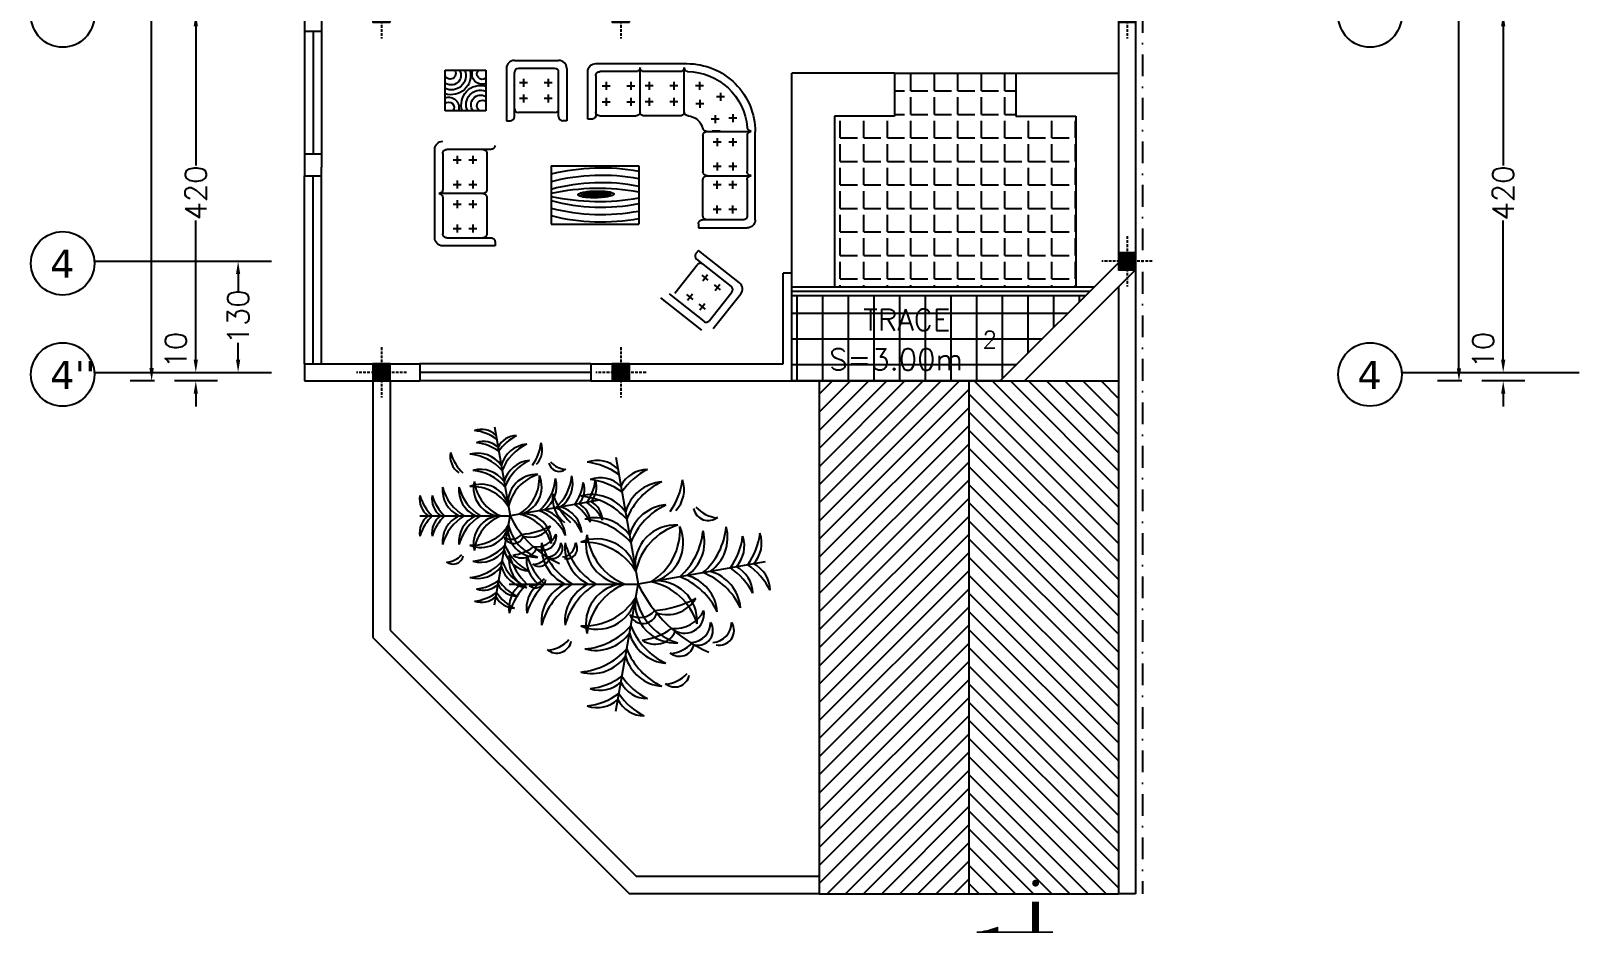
# Model space of a CAD drawing. Header units: millimetres. Extents: x -231 to 30223, y -7037 to 7120.
# Drawn here: x 5008 to 6818, y 3508 to 4552 of the extents above; entities that cross this region are included whole.
import ezdxf

# ---------------------------------------------------------------- set-up
doc = ezdxf.new("R2010")
doc.units = ezdxf.units.MM
for name, pattern in [('DASHDOTX2', [50.8, 25.4, -12.7, 0, -12.7]), ('HIDDEN2', [4.7625, 3.175, -1.5875]), ('ZIGZAG', [0])]:
    doc.linetypes.add(name, pattern=pattern)
for name, color, linetype in [('1', 1, 'Continuous'), ('2', 2, 'Continuous'), ('3', 3, 'Continuous'), ('5', 7, 'Continuous'), ('7', 8, 'Continuous'), ('ax', 1, 'DASHDOTX2'), ('ETC', 2, 'Continuous'), ('FUR', 56, 'Continuous'), ('hid', 1, 'HIDDEN2'), ('RND', 1, 'Continuous'), ('TXT', 121, 'Continuous')]:
    doc.layers.add(name, color=color, linetype=linetype)
doc.styles.add('KATEB', font='verdana.ttf')
doc.styles.add('ROMANS', font='romans.shx')
doc.dimstyles.get("Standard").update_dxf_attribs({"dimtxt": 25, "dimasz": 15, "dimexe": 25, "dimexo": 25, "dimgap": 0, "dimtad": 0, "dimdec": 0, "dimzin": 0, "dimdsep": 46, "dimtxsty": 'ROMANS', "dimcen": 0, "dimclrd": 13, "dimclre": 1, "dimclrt": 3, "dimadec": 0, "dimazin": 0, "dimtfac": 1, "dimtdec": 0, "dimtix": 1, "dimtofl": 0, "dimtmove": 2, "dimatfit": 3, "dimfxl": 1, "dimtolj": 1, "dimtzin": 0, "dimarcsym": 0})

# ---------------------------------------------------------------- blocks, each defined once
blk = doc.blocks.new('*X15')
at = {"color": 0}
for p, q in [((-30826.678, -13257.62), (-30826.653, -13257.595)), ((-30826.674, -13257.601), (-30826.653, -13257.581)), ((-30826.729, -13257.784), (-30826.653, -13257.709)), ((-30826.72, -13257.761), (-30826.653, -13257.694)), ((-30826.712, -13257.739), (-30826.653, -13257.68)), ((-30826.705, -13257.718), (-30826.653, -13257.666)), ((-30826.699, -13257.697), (-30826.653, -13257.652)), ((-30826.699, -13257.783), (-30826.653, -13257.737)), ((-30826.693, -13257.677), (-30826.653, -13257.638)), ((-30826.687, -13257.658), (-30826.653, -13257.624)), ((-30826.685, -13257.783), (-30826.653, -13257.751)), ((-30826.682, -13257.639), (-30826.653, -13257.61))]:
    blk.add_line(p, q, dxfattribs=at)
blk = doc.blocks.new('SECL')
at = {"layer": 'ETC'}
blk.add_line((-44.4, -42.4), (-44.4, -30.3), dxfattribs=at)
at = {"layer": 'ETC', "color": 6}
blk.add_line((20.2, -36.3), (-68.7, -36.3), dxfattribs=at)
at = {"layer": 'ETC', "const_width": 4.04}
blk.add_lwpolyline([(0, 19.6, 1), (0, 23.6, 1)], format="xyb", close=True, dxfattribs=at)
at = {"layer": 'ETC', "const_width": 8.08}
blk.add_lwpolyline([(0, 0), (0, -56.5)], dxfattribs=at)
at = {"layer": 'ETC'}
for centre, start, end in [((-80.6, 62.8), 276.8503, 291.2221), ((-80.6, -135.5), 68.7779, 83.1497)]:
    blk.add_arc(centre, 99.8, start, end, dxfattribs=at)
at = {"layer": 'ETC', "yscale": 80.77655129844682, "zscale": 80.77655129844682, "rotation": 89.99999999999727}
for p, xscale in [((-1070962.4, -2490107.1), -80.77655129844682), ((-1070962.4, 2490034.4), 80.77655129844682)]:
    blk.add_blockref('*X15', p, dxfattribs=dict(at, xscale=xscale))
blk = doc.blocks.new('SHR-PLAN')
at = {"color": 0, "linetype": 'ZIGZAG'}
for p in [(-0.0434, 0.5179), (0.4862, 0.1471), (-0.4212, 0.0677), (-0.0434, -0.3826)]:
    blk.add_line(p, (0.036, 0.0677), dxfattribs=at)
for centre, radius, start, end in [((-0.109, 0.4002), 0.1055, 46.29, 109.6243), ((-0.1719, 0.2637), 0.2375, 54.0763, 83.3794), ((-0.0982, 0.3388), 0.1055, 46.29, 109.6243), ((0.0693, 0.3683), 0.1055, 90.3757, 153.71), ((0.1751, 0.2615), 0.2375, 116.6206, 145.9237), ((-0.162, 0.3705), 0.1055, 170.3757, 233.71), ((-0.0384, 0.4561), 0.2375, 196.6206, 225.9237), ((-0.1284, 0.2386), 0.1462, 35.2489, 105.3937), ((-0.161, 0.2023), 0.2375, 54.0763, 83.3794), ((0.132, 0.2845), 0.1462, 94.6063, 164.7511), ((0.2236, 0.2081), 0.245, 114.9634, 158.6288), ((-0.0431, 0.4646), 0.2375, 324.0763, 353.3794), ((0.0934, 0.4018), 0.1055, 316.29, 19.6243), ((-0.1884, 0.1354), 0.245, 41.3712, 85.0366), ((0.1464, 0.2026), 0.1462, 94.6063, 164.7511), ((0.2381, 0.1262), 0.245, 114.9634, 158.6288), ((0.2843, 0.3456), 0.0526, 191.2525, 310.258), ((0.3259, 0.4169), 0.1144, 221.7893, 265.382), ((-0.114, 0.1567), 0.1462, 35.2489, 105.3937), ((-0.174, 0.0535), 0.245, 41.3712, 85.0366), ((0.1676, 0.1343), 0.1425, 86.3654, 186.5741), ((0.2389, 0.0702), 0.2155, 106.8122, 168.3335), ((-0.1105, 0.0853), 0.1425, 13.4259, 113.6346), ((-0.0068, 0.2089), 0.1425, 166.3654, 266.5741), ((0.0688, 0.268), 0.2155, 186.8122, 248.3335), ((-0.0311, 0.2593), 0.2155, 301.6665, 3.1878), ((0.0536, 0.2141), 0.1425, 283.4259, 23.6346), ((0.0218, 0.2776), 0.245, 311.3712, 355.0366), ((0.125, 0.2176), 0.1462, 305.2489, 15.3937), ((0.1037, 0.292), 0.245, 311.3712, 355.0366), ((0.2069, 0.2321), 0.1462, 305.2489, 15.3937), ((0.1705, 0.2647), 0.2375, 324.0763, 353.3794), ((0.3071, 0.2019), 0.1055, 316.29, 19.6243), ((0.232, 0.2755), 0.2375, 324.0763, 353.3794), ((0.3685, 0.2127), 0.1055, 316.29, 19.6243), ((-0.3167, 0.1527), 0.1055, 170.3757, 233.71), ((-0.1931, 0.2383), 0.2375, 196.6206, 225.9237), ((-0.2543, 0.1527), 0.1055, 170.3757, 233.71), ((-0.1308, 0.2383), 0.2375, 196.6206, 225.9237), ((-0.1609, 0.1999), 0.1462, 174.6063, 244.7511), ((-0.0697, 0.2769), 0.245, 194.9634, 238.6288), ((-0.0777, 0.1999), 0.1462, 174.6063, 244.7511), ((0.0135, 0.2769), 0.245, 194.9634, 238.6288), ((-0.1556, 0.0006), 0.2155, 31.6665, 93.1878), ((0.2528, -0.0283), 0.1462, 4.6063, 74.7511), ((0.2298, -0.0714), 0.2375, 26.6206, 55.9237), ((0.3366, 0.0343), 0.1055, 0.3757, 63.71), ((0.2912, -0.0606), 0.2375, 26.6206, 55.9237), ((0.3981, 0.0452), 0.1055, 0.3757, 63.71), ((-0.3167, -0.0174), 0.1055, 126.29, 189.6243), ((-0.1931, -0.103), 0.2375, 134.0763, 163.3794), ((-0.2543, -0.0174), 0.1055, 126.29, 189.6243), ((-0.1308, -0.103), 0.2375, 134.0763, 163.3794), ((-0.1609, -0.0645), 0.1462, 115.2489, 185.3937), ((-0.0697, -0.1415), 0.245, 121.3712, 165.0366), ((-0.0777, -0.0645), 0.1462, 115.2489, 185.3937), ((0.0135, -0.1415), 0.245, 121.3712, 165.0366), ((-0.0068, -0.0735), 0.1425, 93.4259, 193.6346), ((0.0688, -0.1326), 0.2155, 111.6665, 173.1878), ((0.4819, 0.2801), 0.4939, 205.4772, 246.6585), ((0.0385, -0.1353), 0.2155, 16.8122, 78.3335), ((0.1026, -0.0639), 0.1425, 356.3654, 96.5741), ((0.0944, -0.1344), 0.245, 24.9634, 68.6288), ((0.1709, -0.0428), 0.1462, 4.6063, 74.7511), ((0.1763, -0.12), 0.245, 24.9634, 68.6288), ((-0.1556, 0.1348), 0.2155, 266.8122, 328.3336), ((-0.1105, 0.0501), 0.1425, 246.3654, 346.5741), ((0.1676, 0.0011), 0.1425, 173.4259, 273.6346), ((0.2389, 0.0652), 0.2155, 191.6665, 253.1878), ((0.0586, 0.358), 0.3862, 275.4007, 298.139), ((0.1388, 0.0778), 0.1184, 251.4477, 329.3672), ((0.0414, 0.0206), 0.0713, 240.4398, 318.6694), ((0.0531, -0.0203), 0.0515, 204.2258, 345.1279), ((0.1665, 0.0243), 0.1143, 263.7536, 334.0971), ((0.2001, -0.0366), 0.07, 228.8744, 8.9763), ((-0.174, 0.0819), 0.245, 274.9634, 318.6288), ((-0.114, -0.0213), 0.1462, 254.6063, 324.7511), ((0.1464, -0.0672), 0.1462, 195.2489, 265.3937), ((0.2381, 0.0092), 0.245, 201.3712, 245.0366), ((0.0961, -0.066), 0.0795, 234.9865, 334.4034), ((0.0204, 0.0955), 0.2286, 277.5759, 305.8942), ((0.2198, -0.067), 0.0732, 275.1845, 358.654), ((0.2492, -0.097), 0.0521, 257.0577, 32.8532), ((0.2943, -0.067), 0.0732, 275.1845, 358.654), ((0.3237, -0.097), 0.0521, 257.0577, 32.8532), ((-0.2527, -0.1243), 0.0526, 229.742, 348.7475), ((-0.2944, -0.0531), 0.1144, 274.618, 318.2106), ((-0.1884, 0), 0.245, 274.9634, 318.6288), ((0.2236, -0.0727), 0.245, 201.3712, 245.0366), ((0.1828, -0.1357), 0.0526, 229.742, 348.7475), ((0.1412, -0.0645), 0.1144, 274.618, 318.2106), ((-0.1284, -0.1032), 0.1462, 254.6063, 324.7511), ((0.132, -0.1491), 0.1462, 195.2489, 265.3937), ((-0.161, -0.0669), 0.2375, 276.6207, 305.9237), ((0.1751, -0.1262), 0.2375, 214.0763, 243.3793), ((0.1656, -0.2446), 0.0526, 229.742, 348.7475), ((0.124, -0.1734), 0.1144, 274.618, 318.2106), ((-0.1719, -0.1283), 0.2375, 276.6207, 305.9237), ((-0.0982, -0.2034), 0.1055, 250.3757, 313.71), ((0.1642, -0.1876), 0.2375, 214.0763, 243.3793), ((0.0693, -0.233), 0.1055, 206.29, 269.6243), ((-0.109, -0.2649), 0.1055, 250.3757, 313.71), ((0.0585, -0.2944), 0.1055, 206.29, 269.6243)]:
    blk.add_arc(centre, radius, start, end, dxfattribs=at)
blk = doc.blocks.new('*D42')
at = {"layer": '2', "color": 1, "lineweight": -2, "transparency": 16777216}
for p, q in [((-79022, 9420.6), (-79048.7, 9420.6)), ((-79020.4, 8020.6), (-79048.7, 8020.6))]:
    blk.add_line(p, q, dxfattribs=at)
at = {"layer": '2', "color": 13, "lineweight": -2, "transparency": 16777216}
for p, q in [((-79023.7, 9405.6), (-79023.7, 8662.9)), ((-79023.7, 8035.6), (-79023.7, 8578.3))]:
    blk.add_line(p, q, dxfattribs=at)
at = {"layer": '2', "color": 13, "transparency": 16777216}
for points in [[(-79026.2, 9405.6), (-79021.2, 9405.6), (-79023.7, 9420.6)], [(-79026.2, 8035.6), (-79021.2, 8035.6), (-79023.7, 8020.6)]]:
    blk.add_solid(points, dxfattribs=at)
at = {"layer": '2', "color": 3, "transparency": 16777216, "insert": (-79023.7, 8620.6), "char_height": 25, "attachment_point": 5, "rotation": 90, "style": 'ROMANS'}
blk.add_mtext('\\A1;1400', dxfattribs=at)
blk = doc.blocks.new('*D41')
at = {"layer": '2', "color": 13, "lineweight": -2, "transparency": 16777216}
for p, q in [((-78972, 8045.6), (-78972, 8060.6)), ((-78972, 8005.6), (-78972, 7990.6))]:
    blk.add_line(p, q, dxfattribs=at)
at = {"layer": '2', "color": 1, "lineweight": -2, "transparency": 16777216}
blk.add_line((-78946.5, 8020.6), (-78997, 8020.6), dxfattribs=at)
at = {"layer": '2', "color": 13, "transparency": 16777216}
for points in [[(-78974.5, 8045.6), (-78969.5, 8045.6), (-78972, 8030.6)], [(-78974.5, 8005.6), (-78969.5, 8005.6), (-78972, 8020.6)]]:
    blk.add_solid(points, dxfattribs=at)
at = {"layer": '2', "color": 3, "transparency": 16777216, "insert": (-78995.4, 8056.7), "char_height": 25, "attachment_point": 5, "rotation": 90, "style": 'ROMANS'}
blk.add_mtext('\\A1;10', dxfattribs=at)
blk = doc.blocks.new('*D39')
at = {"layer": '2', "color": 1, "lineweight": -2, "transparency": 16777216}
blk.add_line((-78908.2, 8450.6), (-78997, 8450.6), dxfattribs=at)
at = {"layer": '2', "color": 13, "lineweight": -2, "transparency": 16777216}
for p, q in [((-78972, 8435.6), (-78972, 8272.7)), ((-78972, 8045.6), (-78972, 8208.5))]:
    blk.add_line(p, q, dxfattribs=at)
at = {"layer": '2', "color": 13, "transparency": 16777216}
for points in [[(-78974.5, 8435.6), (-78969.5, 8435.6), (-78972, 8450.6)], [(-78974.5, 8045.6), (-78969.5, 8045.6), (-78972, 8030.6)]]:
    blk.add_solid(points, dxfattribs=at)
at = {"layer": '2', "color": 3, "transparency": 16777216, "insert": (-78972, 8240.6), "char_height": 25, "attachment_point": 5, "rotation": 90, "style": 'ROMANS'}
blk.add_mtext('\\A1;420', dxfattribs=at)
blk = doc.blocks.new('14')
at = {"layer": '2'}
h = blk.add_hatch(color=256, dxfattribs=at)
h.paths.add_polyline_path([(0, 10), (-10, 10), (-10, 0), (0, 0)])
h.paths.add_polyline_path([(0, 0), (10, 0), (10, 10), (0, 10)])
h.paths.add_polyline_path([(0, -10), (10, -10), (10, 0), (0, 0)])
h.paths.add_polyline_path([(0, 0), (-10, 0), (-10, -10), (0, -10)])
blk.add_lwpolyline([(10, -10), (10, 10), (-10, 10), (-10, -10)], close=True)
at = {"layer": 'hid'}
for p, q in [((0, 29.4), (0, -29.4)), ((29.4, 0), (-29.4, 0))]:
    blk.add_line(p, q, dxfattribs=at)
blk = doc.blocks.new('*D36')
at = {"layer": '2', "color": 1, "lineweight": -2, "transparency": 16777216}
for p, q in [((-78911.7, 8160.6), (-78897.5, 8160.6)), ((-78911.7, 8030.6), (-78897.5, 8030.6))]:
    blk.add_line(p, q, dxfattribs=at)
at = {"layer": '2', "color": 13, "lineweight": -2, "transparency": 16777216}
for p, q in [((-78922.5, 8145.6), (-78922.5, 8126)), ((-78922.5, 8045.6), (-78922.5, 8065.2))]:
    blk.add_line(p, q, dxfattribs=at)
at = {"layer": '2', "color": 13, "transparency": 16777216}
for points in [[(-78925, 8145.6), (-78920, 8145.6), (-78922.5, 8160.6)], [(-78925, 8045.6), (-78920, 8045.6), (-78922.5, 8030.6)]]:
    blk.add_solid(points, dxfattribs=at)
at = {"layer": '2', "color": 3, "transparency": 16777216, "insert": (-78922.5, 8095.6), "char_height": 25, "attachment_point": 5, "rotation": 90, "style": 'ROMANS'}
blk.add_mtext('\\A1;130', dxfattribs=at)
blk = doc.blocks.new('*D175')
at = {"layer": '2', "color": 1, "lineweight": -2, "transparency": 16777216}
for p, q in [((6679.7, 5542.4), (6652.9, 5542.4)), ((6681.2, 4142.4), (6652.9, 4142.4))]:
    blk.add_line(p, q, dxfattribs=at)
at = {"layer": '2', "color": 13, "lineweight": -2, "transparency": 16777216}
for p, q in [((6677.9, 5527.4), (6677.9, 4794.7)), ((6677.9, 4157.4), (6677.9, 4710.2))]:
    blk.add_line(p, q, dxfattribs=at)
at = {"layer": '2', "color": 13, "transparency": 16777216}
for points in [[(6675.4, 5527.4), (6680.4, 5527.4), (6677.9, 5542.4)], [(6675.4, 4157.4), (6680.4, 4157.4), (6677.9, 4142.4)]]:
    blk.add_solid(points, dxfattribs=at)
at = {"layer": '2', "color": 3, "transparency": 16777216, "insert": (6677.9, 4752.4), "char_height": 25, "attachment_point": 5, "rotation": 90, "style": 'ROMANS'}
blk.add_mtext('\\A1;1400', dxfattribs=at)
blk = doc.blocks.new('*D176')
at = {"layer": '2', "color": 13, "lineweight": -2, "transparency": 16777216}
for p, q in [((6729.7, 4167.4), (6729.7, 4182.4)), ((6729.7, 4127.4), (6729.7, 4112.4))]:
    blk.add_line(p, q, dxfattribs=at)
at = {"layer": '2', "color": 1, "lineweight": -2, "transparency": 16777216}
blk.add_line((6755.1, 4142.4), (6704.7, 4142.4), dxfattribs=at)
at = {"layer": '2', "color": 13, "transparency": 16777216}
for points in [[(6727.2, 4167.4), (6732.2, 4167.4), (6729.7, 4152.4)], [(6727.2, 4127.4), (6732.2, 4127.4), (6729.7, 4142.4)]]:
    blk.add_solid(points, dxfattribs=at)
at = {"layer": '2', "color": 3, "transparency": 16777216, "insert": (6706.2, 4178.5), "char_height": 25, "attachment_point": 5, "rotation": 90, "style": 'ROMANS'}
blk.add_mtext('\\A1;10', dxfattribs=at)
blk = doc.blocks.new('*D178')
at = {"layer": '2', "color": 1, "lineweight": -2, "transparency": 16777216}
blk.add_line((6793.4, 4572.4), (6704.7, 4572.4), dxfattribs=at)
at = {"layer": '2', "color": 13, "lineweight": -2, "transparency": 16777216}
for p, q in [((6729.7, 4557.4), (6729.7, 4394.6)), ((6729.7, 4167.4), (6729.7, 4330.3))]:
    blk.add_line(p, q, dxfattribs=at)
at = {"layer": '2', "color": 13, "transparency": 16777216}
for points in [[(6727.2, 4557.4), (6732.2, 4557.4), (6729.7, 4572.4)], [(6727.2, 4167.4), (6732.2, 4167.4), (6729.7, 4152.4)]]:
    blk.add_solid(points, dxfattribs=at)
at = {"layer": '2', "color": 3, "transparency": 16777216, "insert": (6729.7, 4362.4), "char_height": 25, "attachment_point": 5, "rotation": 90, "style": 'ROMANS'}
blk.add_mtext('\\A1;420', dxfattribs=at)
blk = doc.blocks.new('fff')
at = {"layer": '2'}
for p, q in [((-325.9, -1260), (-118.5, -1260)), ((-325.9, -1390), (-118.5, -1390))]:
    blk.add_line(p, q, dxfattribs=at)
at = {"layer": '2', "ltscale": 0.1}
for centre in [(-362.9, -972.4), (-362.9, -1262.4), (-362.9, -1392.4)]:
    blk.add_circle(centre, 37.1, dxfattribs=at)
at = {"layer": '2'}
for p in [(10, -970), (290, -970), (882, -970), (10, -1390), (290, -1390)]:
    blk.add_blockref('14', p, dxfattribs=at)
at = {"layer": '3'}
blk.add_blockref('14', (882, -1260), dxfattribs=at)
at = {"layer": '3', "ltscale": 0.1, "style": 'KATEB'}
for s, height, p in [('4', 32.8, (-377.6, -1279.3)), ("4''", 32.77, (-377.6, -1409.3))]:
    blk.add_text(s, height=height, dxfattribs=at).set_placement(p)
at = {"layer": '2'}
for base, p1, p2, picture, middle in [((-258.9, 0), (-230.6, -1400), (-232.2, 0), '*D42', (-258.9, -800)), ((-207.2, -1400), (-207.2, -1390), (-156.7, -1400), '*D41', (-230.6, -1363.9))]:
    dim = blk.add_linear_dim(base=base, p1=p1, p2=p2, angle=90, dimstyle='Standard', dxfattribs=at)
    dim.commit()
    dim.dimension.update_dxf_attribs({"geometry": picture, "text_midpoint": middle, "dimtype": 128, "insert": (78764.8, -9420.6)})
for base, p1, p2, picture, middle in [((-207.2, -1390), (-118.5, -970), (-207.2, -1390), '*D39', (-207.2, -1180)), ((-157.8, -1260), (-171.9, -1390), (-171.9, -1260), '*D36', (-157.8, -1325))]:
    dim = blk.add_linear_dim(base=base, p1=p1, p2=p2, angle=90, dimstyle='Standard', dxfattribs=at)
    dim.commit()
    dim.dimension.update_dxf_attribs({"geometry": picture, "text_midpoint": middle, "insert": (78764.8, -9420.6)})

msp = doc.modelspace()

# ---------------------------------------------------------------- hatches: boundary and pattern name
at = {"layer": '1'}
h = msp.add_hatch(dxfattribs=at)
h.set_pattern_fill('ANSI31', color=256, scale=120, style=0)
h.set_pattern_definition([(45, (78831.655, -3878.157), (-10.6066017, 10.6066017), [])])
h.paths.add_polyline_path([(6104.659188, 4142.43811), (5929.659188, 4142.43811), (5929.659188, 3562.43811), (5929.659188, 3542.43811), (6104.659188, 3542.43811)])
h = msp.add_hatch(dxfattribs=at)
h.set_pattern_fill('ANSI31', color=256, scale=120, angle=90, style=0)
h.set_pattern_definition([(135, (78831.655, -3878.157), (-10.6066017, -10.6066017), [])])
h.paths.add_polyline_path([(6104.659188, 4142.43811), (6104.659188, 3542.43811), (6279.659188, 3542.43811), (6279.659188, 3562.43811), (6279.659188, 4142.43811)])
at = {"layer": 'FUR'}
h = msp.add_hatch(dxfattribs=at)
h.set_pattern_fill('ANGLE', color=256, scale=100, style=0)
h.set_pattern_definition([(0, (75776.822, -3878.157), (0, 27.5), [20, -7.5]), (90, (75776.822, -3878.157), (-27.5, 2e-15), [20, -7.5])])
h.paths.add_polyline_path([(6159.659188, 4452.43811), (6159.659188, 4502.43811), (6017.659188, 4502.43811), (6017.659188, 4452.43811), (5947.659188, 4452.43811), (5947.659188, 4252.43811), (6229.659188, 4252.43811), (6229.659188, 4452.43811)])
at = {"layer": 'RND'}
h = msp.add_hatch(dxfattribs=at)
h.set_pattern_fill('NET', color=256, scale=240, style=0)
h.set_pattern_definition([(0, (78744.032, -3878.157), (0, 30), []), (90, (78744.032, -3878.157), (-30, 2e-15), [])])
h.paths.add_polyline_path([(6241.374917, 4242.43811), (5897.659188, 4242.43811), (5897.659188, 4142.43811), (6141.374917, 4142.43811)])
h.paths.add_polyline_path([(5906.28938, 4166.080967), (5906.28938, 4218.795253), (5933.28938, 4218.795253), (5933.28938, 4166.080967)], flags=24)
h.paths.add_polyline_path([(6118.388247, 4175.752282), (6141.72158, 4175.752282), (6141.72158, 4205.752282), (6118.388247, 4205.752282)], flags=24)
h.paths.add_polyline_path([(5938.61224, 4148.947042), (6116.58843, 4148.947042), (6116.58843, 4186.447042), (5938.61224, 4186.447042)], flags=24)
h.paths.add_polyline_path([(5976.053186, 4195.374069), (6098.076995, 4195.374069), (6098.076995, 4232.874069), (5976.053186, 4232.874069)], flags=24)

# ---------------------------------------------------------------- linework, layer by layer
for p, q in [((5327.659188, 4382.43811), (5347.659188, 4382.43811)), ((5347.659188, 4382.43811), (5347.659188, 4392.43811)), ((5347.659188, 4392.43811), (5347.659188, 4392.43811)), ((6279.659188, 4280.722381), (6141.374917, 4142.43811)), ((6299.659188, 4272.43811), (6169.659188, 4142.43811)), ((6141.374917, 4142.43811), (6169.659188, 4142.43811))]:
    msp.add_line(p, q)
at = {"layer": '2'}
for p, q in [((5327.659188, 4551.459718), (5327.659188, 4407.915933)), ((5337.659188, 4551.459718), (5337.659188, 4407.915933)), ((5347.659188, 4551.459718), (5347.659188, 4407.915933)), ((6017.659188, 4502.43811), (5897.659188, 4502.43811)), ((5897.659188, 4252.43811), (5897.659188, 4502.43811)), ((6017.659188, 4502.43811), (6017.659188, 4452.43811)), ((6159.659188, 4502.43811), (6279.659188, 4502.43811)), ((6159.659188, 4502.43811), (6159.659188, 4452.43811)), ((6017.659188, 4452.43811), (5947.659188, 4452.43811)), ((5947.659188, 4452.43811), (5947.659188, 4252.43811)), ((6159.659188, 4452.43811), (6229.659188, 4452.43811)), ((6229.659188, 4452.43811), (6229.659188, 4252.43811)), ((5327.659188, 4162.43811), (5327.659188, 4382.43811)), ((5337.659188, 4162.43811), (5337.659188, 4382.43811)), ((5347.659188, 4162.43811), (5347.659188, 4382.43811)), ((5897.659188, 4252.43811), (6251.374917, 4252.43811)), ((5897.659188, 4247.43811), (6246.374917, 4247.43811)), ((5897.659188, 4242.43811), (6241.374917, 4242.43811)), ((5662.659188, 4162.43811), (5462.659188, 4162.43811)), ((5662.659188, 4152.43811), (5462.659188, 4152.43811)), ((6610.935979, 4152.43811), (6818.390043, 4152.43811)), ((5662.659188, 4142.43811), (5462.659188, 4142.43811)), ((5929.659188, 4142.43811), (5929.659188, 3562.43811)), ((6104.659188, 4142.43811), (6104.659188, 3542.43811)), ((5929.659188, 3542.43811), (6279.659188, 3542.43811))]:
    msp.add_line(p, q, dxfattribs=at)
at = {"layer": '2', "ltscale": 0.1}
for centre in [(6573.929658, 4570.033413), (6573.929658, 4150.033413)]:
    msp.add_circle(centre, 37.084368, dxfattribs=at)
at = {"layer": '3'}
for p, q in [((6299.659188, 4272.43811), (6299.659188, 3542.43811)), ((6279.659188, 4252.43811), (6279.659188, 3562.43811)), ((5407.659188, 4142.43811), (5407.659188, 3842.43811)), ((5427.659188, 4142.43811), (5427.659188, 3850.722381)), ((6141.374917, 4142.43811), (5897.659188, 4142.43811)), ((5897.659188, 4142.43811), (6279.659188, 4142.43811)), ((5407.659188, 3842.43811), (5707.659188, 3542.43811)), ((5427.659188, 3850.722381), (5715.943459, 3562.43811)), ((5929.659188, 3562.43811), (5715.943459, 3562.43811)), ((5929.659188, 3562.43811), (5929.659188, 3542.43811)), ((6279.659188, 3562.43811), (6279.659188, 3542.43811)), ((5929.659188, 3542.43811), (5707.659188, 3542.43811)), ((6299.659188, 3542.43811), (6279.659188, 3542.43811))]:
    msp.add_line(p, q, dxfattribs=at)
at = {"layer": '5'}
for p, q in [((6279.659188, 4950.43811), (6279.659188, 4280.722381)), ((6299.659188, 4960.43811), (6299.659188, 4272.43811)), ((5327.659188, 4582.43811), (5327.659188, 4551.459718)), ((5347.659188, 4572.43811), (5347.659188, 4551.459718)), ((5347.659188, 4551.459718), (5327.659188, 4551.459718)), ((5327.659188, 4407.915933), (5327.659188, 4382.43811)), ((5347.659188, 4407.915933), (5327.659188, 4407.915933)), ((5347.659188, 4407.915933), (5347.659188, 4392.43811)), ((5897.659188, 4268.492386), (5887.659188, 4268.492386)), ((5887.659188, 4162.43811), (5887.659188, 4268.492386)), ((5897.659188, 4142.43811), (5897.659188, 4268.492386)), ((5327.659188, 4162.43811), (5327.659188, 4142.43811)), ((5327.659188, 4162.43811), (5462.659188, 4162.43811)), ((5462.659188, 4162.43811), (5462.659188, 4142.43811)), ((5662.659188, 4162.43811), (5887.659188, 4162.43811)), ((5662.659188, 4162.43811), (5662.659188, 4142.43811)), ((5327.659188, 4142.43811), (5462.659188, 4142.43811)), ((5662.659188, 4142.43811), (5897.659188, 4142.43811))]:
    msp.add_line(p, q, dxfattribs=at)
at = {"layer": '7'}
for p, q in [((5573.162007, 4517.514395), (5624.889507, 4517.514395)), ((5668.323265, 4513.756697), (5774.90429, 4513.756697)), ((5720.050765, 4457.326697), (5720.050765, 4509.054197)), ((5771.778265, 4457.326697), (5771.778265, 4509.054197)), ((5492.026469, 4458.419716), (5492.026469, 4505.919716)), ((5492.026469, 4505.919716), (5539.526469, 4505.919716)), ((5539.526469, 4505.919716), (5539.526469, 4458.419716)), ((5563.757007, 4508.109395), (5563.757007, 4446.976895)), ((5573.162007, 4461.084395), (5573.162007, 4503.406895)), ((5573.162007, 4451.679395), (5573.162007, 4503.406895)), ((5620.187007, 4508.109395), (5577.864507, 4508.109395)), ((5588.536417, 4491.341644), (5579.179597, 4491.341644)), ((5583.858007, 4496.020055), (5583.858007, 4486.663234)), ((5617.242017, 4491.341644), (5607.885196, 4491.341644)), ((5612.563606, 4496.020055), (5612.563606, 4486.663234)), ((5624.889507, 4451.679395), (5624.889507, 4503.406895)), ((5634.294507, 4508.109395), (5634.294507, 4446.976895)), ((5658.918265, 4448.763642), (5658.918265, 4504.351697)), ((5668.323265, 4499.649197), (5668.323265, 4453.466142)), ((5715.348265, 4504.351697), (5673.025765, 4504.351697)), ((5680.649165, 4492.262357), (5680.649165, 4482.905537)), ((5709.354765, 4492.262357), (5709.354765, 4482.905537)), ((5767.075765, 4504.351697), (5724.753265, 4504.351697)), ((5730.746765, 4492.262357), (5730.746765, 4482.905537)), ((5759.452365, 4492.262357), (5759.452365, 4482.905537)), ((5789.512871, 4492.262357), (5789.512871, 4482.905537)), ((5588.536417, 4472.975792), (5579.179597, 4472.975792)), ((5583.858007, 4477.654202), (5583.858007, 4468.297382)), ((5617.242017, 4472.975792), (5607.885196, 4472.975792)), ((5612.563606, 4477.654202), (5612.563606, 4468.297382)), ((5675.970755, 4487.583947), (5685.327576, 4487.583947)), ((5680.649165, 4473.896505), (5680.649165, 4464.539685)), ((5704.676355, 4487.583947), (5714.033175, 4487.583947)), ((5709.354765, 4473.896505), (5709.354765, 4464.539685)), ((5735.425175, 4487.583947), (5726.068355, 4487.583947)), ((5730.746765, 4473.896505), (5730.746765, 4464.539685)), ((5764.130775, 4487.583947), (5754.773955, 4487.583947)), ((5759.452365, 4473.896505), (5759.452365, 4464.539685)), ((5794.191281, 4487.583947), (5784.834461, 4487.583947)), ((5819.048839, 4474.805727), (5809.692018, 4474.805727)), ((5814.370428, 4479.484137), (5814.370428, 4470.127317)), ((5539.526469, 4458.419716), (5492.026469, 4458.419716)), ((5620.187007, 4456.381895), (5577.864507, 4456.381895)), ((5675.970755, 4469.218095), (5685.327576, 4469.218095)), ((5704.676355, 4469.218095), (5714.033175, 4469.218095)), ((5735.425175, 4469.218095), (5726.068355, 4469.218095)), ((5764.130775, 4469.218095), (5754.773955, 4469.218095)), ((5794.597502, 4466.782282), (5785.240682, 4466.782282)), ((5789.919092, 4471.460692), (5789.919092, 4462.103872)), ((5828.67404, 4454.71998), (5828.67404, 4445.363159)), ((5563.757007, 4446.976895), (5568.459507, 4446.976895)), ((5634.294507, 4446.976895), (5629.592007, 4446.976895)), ((5663.620765, 4448.763642), (5658.918265, 4448.763642)), ((5673.025765, 4452.624197), (5715.348265, 4452.624197)), ((5767.075765, 4452.624197), (5724.753265, 4452.624197)), ((5812.549242, 4448.823673), (5803.192421, 4448.823673)), ((5807.870831, 4453.502083), (5807.870831, 4444.145263)), ((5833.35245, 4450.041569), (5823.99563, 4450.041569)), ((5793.71429, 4429.672698), (5793.71429, 4387.330569)), ((5797.987573, 4434.355569), (5850.14429, 4434.355569)), ((5813.767935, 4434.614719), (5804.411115, 4434.614719)), ((5814.986598, 4422.029668), (5805.629778, 4422.029668)), ((5810.308188, 4426.708078), (5810.308188, 4417.351258)), ((5833.35245, 4422.029668), (5823.99563, 4422.029668)), ((5828.67404, 4426.708078), (5828.67404, 4417.351258)), ((5845.44179, 4430.474652), (5845.44179, 4387.330569)), ((5854.84679, 4330.900569), (5854.84679, 4433.814197)), ((5479.897807, 4309.963107), (5479.897807, 4413.418107)), ((5489.302807, 4408.715607), (5489.302807, 4366.393107)), ((5545.732807, 4413.418107), (5494.005307, 4413.418107)), ((5501.392147, 4401.092207), (5510.748967, 4401.092207)), ((5506.070557, 4405.770617), (5506.070557, 4396.413797)), ((5519.757999, 4401.092207), (5529.114819, 4401.092207)), ((5524.436409, 4405.770617), (5524.436409, 4396.413797)), ((5541.030307, 4408.715607), (5541.030307, 4366.393107)), ((5616.103626, 4394.266112), (5616.103626, 4325.866112)), ((5616.103626, 4394.266112), (5718.703626, 4394.266112)), ((5718.703626, 4394.266112), (5718.703626, 4325.866112)), ((5798.41679, 4382.628069), (5850.14429, 4382.628069)), ((5814.986598, 4393.324068), (5805.629778, 4393.324068)), ((5810.308188, 4398.002479), (5810.308188, 4388.645658)), ((5833.35245, 4393.324068), (5823.99563, 4393.324068)), ((5828.67404, 4398.002479), (5828.67404, 4388.645658)), ((5501.392147, 4372.386607), (5510.748967, 4372.386607)), ((5506.070557, 4377.065017), (5506.070557, 4367.708197)), ((5519.757999, 4372.386607), (5529.114819, 4372.386607)), ((5524.436409, 4377.065017), (5524.436409, 4367.708197)), ((5793.71429, 4335.603069), (5793.71429, 4377.925569)), ((5814.986598, 4371.932069), (5805.629778, 4371.932069)), ((5810.308188, 4367.253658), (5810.308188, 4376.610479)), ((5833.35245, 4371.932069), (5823.99563, 4371.932069)), ((5828.67404, 4367.253658), (5828.67404, 4376.610479)), ((5845.44179, 4377.925569), (5845.44179, 4335.603069)), ((5536.327807, 4361.690607), (5484.600307, 4361.690607)), ((5489.302807, 4356.988107), (5489.302807, 4314.665607)), ((5501.392147, 4349.364707), (5510.748967, 4349.364707)), ((5506.070557, 4354.043117), (5506.070557, 4344.686297)), ((5519.757999, 4349.364707), (5529.114819, 4349.364707)), ((5524.436409, 4354.043117), (5524.436409, 4344.686297)), ((5541.030307, 4356.988107), (5541.030307, 4314.665607)), ((5810.308188, 4338.548059), (5810.308188, 4347.904879)), ((5828.67404, 4338.548059), (5828.67404, 4347.904879)), ((5840.73929, 4330.900569), (5792.974118, 4330.900569)), ((5814.986598, 4343.226469), (5805.629778, 4343.226469)), ((5833.35245, 4343.226469), (5823.99563, 4343.226469)), ((5494.005307, 4309.963107), (5545.732807, 4309.963107)), ((5501.392147, 4320.659107), (5510.748967, 4320.659107)), ((5506.070557, 4325.337517), (5506.070557, 4315.980697)), ((5519.757999, 4320.659107), (5529.114819, 4320.659107)), ((5524.436409, 4325.337517), (5524.436409, 4315.980697)), ((5616.103626, 4325.866112), (5718.703626, 4325.866112)), ((5788.271618, 4326.198069), (5788.271618, 4321.495569)), ((5788.271618, 4321.495569), (5845.44179, 4321.495569)), ((5550.435307, 4300.558107), (5489.302807, 4300.558107)), ((5550.435307, 4305.260607), (5550.435307, 4300.558107)), ((5788.334216, 4295.204223), (5785.417215, 4291.51578)), ((5836.283974, 4257.283209), (5788.334216, 4295.204223)), ((5760.707089, 4245.108906), (5786.960098, 4278.304892)), ((5786.188657, 4284.910336), (5826.761529, 4252.823324)), ((5793.565542, 4279.076334), (5826.761529, 4252.823324)), ((5799.927381, 4260.408448), (5792.588286, 4266.212564)), ((5793.355776, 4259.640958), (5799.159891, 4266.980054)), ((5807.761176, 4248.248463), (5813.565292, 4255.587558)), ((5792.528958, 4201.956565), (5744.5792, 4239.877579)), ((5754.101645, 4244.337464), (5794.674517, 4212.250452)), ((5782.121052, 4237.892985), (5774.781956, 4243.697101)), ((5775.549446, 4237.125495), (5781.353562, 4244.464591)), ((5801.279961, 4213.021894), (5827.532971, 4246.21788)), ((5837.826857, 4244.072321), (5805.739846, 4203.499449)), ((5814.332782, 4249.015953), (5806.993686, 4254.820068)), ((5796.526453, 4226.500489), (5789.187357, 4232.304605)), ((5789.954847, 4225.732999), (5795.758963, 4233.072095))]:
    msp.add_line(p, q, dxfattribs=at)
for points in [[(5668.39261, 4364.657406, -0.0193088707), (5677.051722, 4364.50479, -0.0268706321), (5683.239579, 4363.821591, -0.0598223676), (5688.733406, 4362.222796, -0.2949064474), (5689.437553, 4361.181401, -0.2949064474), (5688.777731, 4360.111373, -0.0598223676), (5683.355842, 4358.283424, -0.0268706321), (5677.202109, 4357.341138, -0.0193088707), (5668.55703, 4356.825255, -0.0193088707), (5659.897918, 4356.977871, -0.0268706321), (5653.710061, 4357.66107, -0.0598223676), (5648.216234, 4359.259865, -0.2949064474), (5647.512088, 4360.30126, -0.2949064474), (5648.171909, 4361.371289, -0.0598223676), (5653.593798, 4363.199237, -0.0268706321), (5659.747532, 4364.141524, -0.0193088707)], [(5668.437473, 4362.520377, -0.0193088707), (5676.931581, 4362.370669, -0.0268706321), (5682.891247, 4361.712664, -0.0312761676), (5685.55368, 4361.099867, -0.0312761676), (5682.91931, 4360.375874, -0.0268706321), (5676.99251, 4359.468336, -0.0193088707), (5668.512168, 4358.962284, -0.0193088707), (5660.018059, 4359.111992, -0.0268706321), (5654.058394, 4359.769997, -0.0312761676), (5651.395961, 4360.382794, -0.0312761676), (5654.03033, 4361.106787, -0.0268706321), (5659.957131, 4362.014325, -0.0193088707)], [(5668.459904, 4361.451862, -0.0193088707), (5676.871511, 4361.303609, -0.0161301452), (5680.389675, 4360.991459, -0.0161301452), (5676.88771, 4360.531936, -0.0193088707), (5668.489736, 4360.030799, -0.0193088707), (5660.07813, 4360.179052, -0.0161301452), (5656.559966, 4360.491202, -0.0161301452), (5660.06193, 4360.950725, -0.0193088707)]]:
    msp.add_lwpolyline(points, format="xyb", close=True, dxfattribs=at)
for centre, radius, start, end in [((5573.162007, 4508.109395), 9.405, 90, 180), ((5624.889507, 4508.109395), 9.405, 0, 90), ((5577.864507, 4503.406895), 4.7025, 90, 180), ((5620.187007, 4503.406895), 4.7025, 0, 90), ((5577.864507, 4461.084395), 4.7025, 180, 270), ((5577.864507, 4461.084395), 4.7025, 180, 270), ((5620.187007, 4461.084395), 4.7025, 270, 0), ((5568.459507, 4451.679395), 4.7025, 270, 0), ((5629.592007, 4451.679395), 4.7025, 180, 270), ((5674.899482, 4149.597907), 241.935294, 79.568651062, 104.065032784), ((5674.899482, 4149.597907), 233.385294, 79.181979565, 104.591520367), ((5674.899482, 4149.597907), 224.835294, 78.765341247, 105.159462), ((5671.797795, 4105.361022), 262.33024, 79.695831727, 102.257498258), ((5671.797795, 4614.771203), 262.33024, 257.742501742, 280.304168273), ((5674.899482, 4570.534318), 224.835294, 254.840538, 281.234658753), ((5674.899482, 4570.534318), 233.385294, 255.408479633, 280.818020435), ((5674.899482, 4570.534318), 241.935294, 255.934967216, 280.431348938), ((5789.105658, 4288.598779), 4.7025, 141.661328685, 231.661328684), ((5790.648541, 4275.387891), 4.7025, 51.661328684, 141.661328685), ((5790.648541, 4275.387891), 4.7025, 51.661328684, 141.661328685), ((5830.449972, 4249.906323), 9.405, 321.661328685, 51.661328684), ((5823.844528, 4249.134881), 4.7025, 321.661328685, 51.661328684), ((5797.591518, 4215.938895), 4.7025, 231.661328684, 321.661328685)]:
    msp.add_arc(centre, radius, start, end, dxfattribs=at)
at = {"layer": '7', "extrusion": (0, 0, -1)}
for centre, major_axis, start_param, end_param in [((5668.323265, 4504.351697), (6.650339, -6.650339), 2.3561944902, 3.926990817), ((5715.348265, 4509.054197), (-3.32517, -3.32517), 3.926990817, 5.4977871438), ((5724.753265, 4509.054197), (-3.32517, -3.32517), -0.7853981634, 0.7853981634), ((5767.075765, 4509.054197), (-3.32517, -3.32517), 3.926990817, 5.4977871438), ((5776.585387, 4509.056904), (-3.399149, -3.399149), -0.5828175365, 0.7848350979), ((5774.90429, 4433.814197), (-56.527884, -56.527884), 2.3561944902, 3.926990817), ((5499.259892, 4500.042208), (-16.031978, -16.031978), 3.6647623178, 5.8225008975), ((5499.259892, 4500.042208), (-12.001469, -12.001469), 3.5733739996, 5.9380545104), ((5499.259892, 4500.042208), (-7.97096, -7.97096), 3.3785048498, 6.1944732581), ((5497.929058, 4502.147085), (4.659001, -4.659001), 4.888137233, 8.1789211798), ((5535.535382, 4501.554248), (-8.444835, -8.444835), -1.1261369604, 1.1596017738), ((5535.535382, 4501.554248), (4.414326, -4.414326), 0.0917970871, 3.1305849086), ((5673.025765, 4499.649197), (3.32517, -3.32517), 2.3561944902, 3.926990817), ((5774.90429, 4433.814197), (49.877545, -49.877545), 3.9371120405, 5.4230646767), ((5496.391937, 4462.410803), (-8.444835, -8.444835), 1.9819908798, 4.267729614), ((5533.648961, 4465.653138), (-16.031978, -16.031978), 0.4606844097, 2.6184229894), ((5533.648961, 4465.653138), (12.001469, -12.001469), 1.9159271235, 4.2806076344), ((5533.648961, 4465.653138), (-7.97096, -7.97096), 0.088712049, 2.9046804574), ((5496.391937, 4462.410803), (-4.414326, -4.414326), 1.5818040718, 4.6205918933), ((5535.753838, 4464.322305), (4.659001, -4.659001), 1.2458567809, 4.5366407278), ((5673.025765, 4457.326697), (-3.32517, -3.32517), -0.7853981634, 0.7853981634), ((5715.348265, 4457.326697), (-3.32517, -3.32517), 3.926990817, 5.4977871438), ((5724.753265, 4457.326697), (-3.32517, -3.32517), -0.7853981634, 0.7853981634), ((5767.075765, 4457.326697), (-3.32517, -3.32517), 3.926990817, 5.4977871438), ((5776.810931, 4457.555295), (3.562301, -3.562301), 0.7959418263, 2.3108027916), ((5663.620765, 4453.466142), (-3.32517, -3.32517), 3.926990817, 5.4977871438), ((5774.90429, 4433.814197), (13.300679, -13.300679), 3.9810544091, 5.3109747743), ((5798.441632, 4440.197504), (-4.11703, -4.11703), -0.781131581, 0.2660403357), ((5851.898807, 4441.077592), (4.912429, -4.912429), 1.0407122246, 2.0645435636), ((5489.302807, 4413.418107), (-6.650339, -6.650339), 0.7853981634, 2.3561944902), ((5798.41679, 4429.672698), (3.32517, -3.32517), 2.3561944902, 3.926990817), ((5850.457653, 4429.186404), (3.661861, -3.661861), 2.6075953894, 3.8664434403), ((5494.005307, 4408.715607), (-3.32517, -3.32517), 0.7853981634, 2.3561944902), ((5536.327807, 4408.715607), (-3.32517, -3.32517), 2.3561944902, 3.926990817), ((5545.732807, 4418.120607), (-3.32517, -3.32517), 3.926990817, 5.4977871438), ((5798.41679, 4387.330569), (-3.32517, -3.32517), -0.7853981634, 0.7853981634), ((5798.41679, 4377.925569), (3.32517, -3.32517), 2.3561944902, 3.926990817), ((5850.14429, 4387.330569), (-3.32517, -3.32517), -0.7853981634, 0.7853981634), ((5850.14429, 4377.925569), (3.32517, -3.32517), 2.3561944902, 3.926990817), ((5484.600307, 4366.393107), (-3.32517, -3.32517), 3.926990817, 5.4977871438), ((5536.327807, 4366.393107), (3.32517, -3.32517), 5.4977871438, 7.0685834706), ((5484.600307, 4356.988107), (3.32517, -3.32517), 3.926990817, 5.4977871438), ((5536.327807, 4356.988107), (-3.32517, -3.32517), 2.3561944902, 3.926990817), ((5792.974118, 4326.198069), (3.32517, -3.32517), 2.3561944902, 3.926990817), ((5798.41679, 4335.603069), (-3.32517, -3.32517), -0.7853981634, 0.7853981634), ((5840.73929, 4335.603069), (3.32517, -3.32517), 5.4977871438, 7.0685834706), ((5845.44179, 4330.900569), (-6.650339, -6.650339), 3.926990817, 5.4977871438), ((5489.302807, 4309.963107), (-6.650339, -6.650339), -0.7853981634, 0.7853981634), ((5494.005307, 4314.665607), (3.32517, -3.32517), 0.7853981634, 2.3561944902), ((5536.327807, 4314.665607), (3.32517, -3.32517), 5.4977871438, 7.0685834706), ((5545.732807, 4305.260607), (-3.32517, -3.32517), 2.3561944902, 3.926990817)]:
    msp.add_ellipse(centre, major_axis=major_axis, ratio=1, start_param=start_param, end_param=end_param, dxfattribs=at)
at = {"layer": 'ax'}
msp.add_line((6307.659188, 5542.43811), (6307.659188, 3542.43811), dxfattribs=at)
at = {"layer": 'FUR'}
msp.add_line((6017.659188, 4502.43811), (6159.659188, 4502.43811), dxfattribs=at)

# ---------------------------------------------------------------- block references
msp.add_blockref('fff', (5407.659188, 5542.43811))
at = {"layer": 'ax'}
for p, xscale, yscale, zscale in [((5559.81014, 3968.97209), 231, 231, 231), ((5705.978677, 3882.448712), 330, 330, 330)]:
    msp.add_blockref('SHR-PLAN', p, dxfattribs=dict(at, xscale=xscale, yscale=yscale, zscale=zscale))
at = {"layer": 'ETC'}
msp.add_blockref('SECL', (6182.741613, 3533.239875), dxfattribs=at)

# ---------------------------------------------------------------- texts
at = {"layer": '3', "ltscale": 0.1, "style": 'KATEB'}
msp.add_text('4', height=32.766487, dxfattribs=at).set_placement((6559.224429, 4133.120396))
at = {"layer": 'TXT', "style": 'ROMANS'}
for s, height, p in [('TRACE', 25, (5981.11271, 4201.624069)), ('2', 20, (6120.531104, 4180.752282)), ('S=3.00m', 25, (5941.290811, 4155.197042))]:
    msp.add_text(s, height=height, dxfattribs=at).set_placement(p)

# ---------------------------------------------------------------- dimensions: what is measured, and where the dimension line sits
at = {"layer": '2'}
for base, p1, p2, picture, middle in [((6677.899363, 5542.43811), (6706.245439, 4142.43811), (6704.663011, 5542.43811), '*D175', (6677.899363, 4752.43811)), ((6729.663011, 4142.43811), (6729.663011, 4152.43811), (6780.113237, 4142.43811), '*D176', (6706.245439, 4178.496893))]:
    dim = msp.add_linear_dim(base=base, p1=p1, p2=p2, angle=90, dimstyle='Standard', dxfattribs=at)
    dim.commit()
    dim.dimension.update_dxf_attribs({"geometry": picture, "text_midpoint": middle, "dimtype": 160})
dim = msp.add_linear_dim(base=(6729.663011, 4152.43811), p1=(6818.390043, 4572.43811), p2=(6729.663011, 4152.43811), angle=90, dimstyle='Standard', dxfattribs=at)
dim.commit()
dim.dimension.update_dxf_attribs({"geometry": '*D178', "text_midpoint": (6729.663011, 4362.43811)})

doc.saveas('drawing.dxf')
